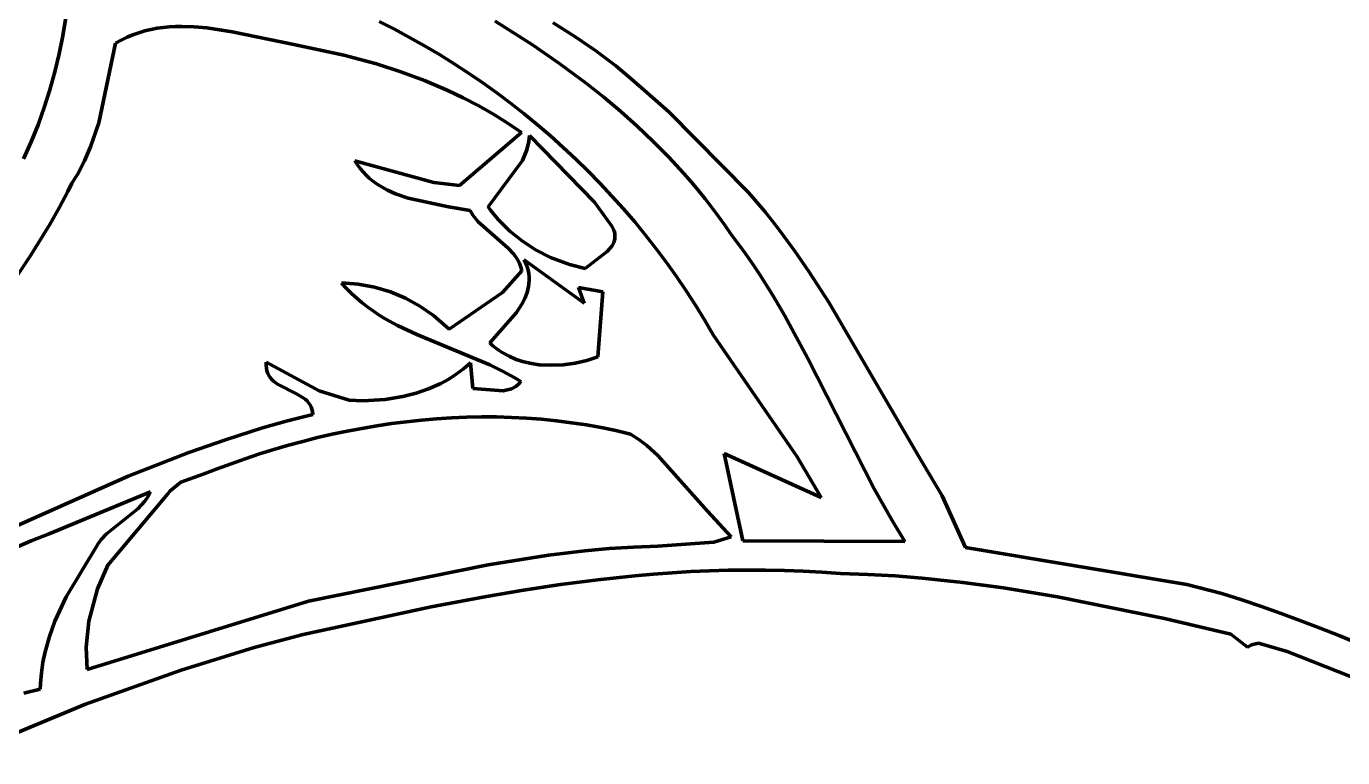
# Model space of a CAD drawing. Header units: millimetres. Extents: x 0 to 15.3, y 0 to 17.7.
# Drawn here: x 10.827 to 12.835, y 9.326 to 10.442 of the extents above; entities that cross this region are included whole.
import ezdxf

# ---------------------------------------------------------------- set-up
doc = ezdxf.new("R2010")
doc.units = ezdxf.units.MM
doc.layers.add('color#0a0a0aff', color=7, linetype='CONTINUOUS', lineweight=100)
doc.layers.add('color#ffffffff', color=7, linetype='CONTINUOUS', lineweight=100)

msp = doc.modelspace()

# ---------------------------------------------------------------- linework, layer by layer
at = {"layer": 'color#0a0a0aff'}
for p, q in [((10.8826, 10.4274), (10.8873, 10.4553)), ((11.3652, 10.4492), (11.3886, 10.4373)), ((11.5993, 10.4134), (11.5424, 10.4496)), ((11.6309, 10.447), (11.6638, 10.4265)), ((10.877, 10.3997), (10.8826, 10.4274)), ((10.9807, 10.4251), (10.9719, 10.4208)), ((10.9897, 10.4289), (10.9807, 10.4251)), ((10.9987, 10.4321), (10.9897, 10.4289)), ((11.0079, 10.4348), (10.9987, 10.4321)), ((11.0171, 10.437), (11.0079, 10.4348)), ((11.0264, 10.4388), (11.0171, 10.437)), ((11.0357, 10.4401), (11.0264, 10.4388)), ((11.0451, 10.441), (11.0357, 10.4401)), ((11.0545, 10.4415), (11.0451, 10.441)), ((11.064, 10.4417), (11.0545, 10.4415)), ((11.0831, 10.4411), (11.064, 10.4417)), ((11.1023, 10.4394), (11.0831, 10.4411)), ((11.1408, 10.4334), (11.1023, 10.4394)), ((11.2353, 10.4139), (11.1408, 10.4334)), ((11.3886, 10.4373), (11.4118, 10.4249)), ((11.4118, 10.4249), (11.4347, 10.412)), ((11.6638, 10.4265), (11.6957, 10.4046)), ((10.9631, 10.4159), (10.9375, 10.2943)), ((10.9719, 10.4208), (10.9631, 10.4159)), ((11.3112, 10.3978), (11.2353, 10.4139)), ((11.4347, 10.412), (11.4573, 10.3986)), ((11.641, 10.3847), (11.5993, 10.4134)), ((11.6957, 10.4046), (11.7265, 10.3813)), ((10.8705, 10.3722), (10.877, 10.3997)), ((11.3612, 10.3843), (11.3112, 10.3978)), ((11.3982, 10.3724), (11.3612, 10.3843)), ((11.4573, 10.3986), (11.4796, 10.3847)), ((11.4796, 10.3847), (11.5016, 10.3703)), ((11.6816, 10.3545), (11.641, 10.3847)), ((10.8629, 10.345), (10.8705, 10.3722)), ((11.4345, 10.359), (11.3982, 10.3724)), ((11.5016, 10.3703), (11.5233, 10.3555)), ((11.7265, 10.3813), (11.7464, 10.3649)), ((11.7464, 10.3649), (11.7657, 10.3478)), ((10.8544, 10.3181), (10.8629, 10.345)), ((11.4701, 10.3438), (11.4345, 10.359)), ((11.4935, 10.3327), (11.4701, 10.3438)), ((11.5233, 10.3555), (11.5447, 10.3402)), ((11.7081, 10.3335), (11.6816, 10.3545)), ((11.7657, 10.3478), (11.807, 10.3112)), ((11.5164, 10.3208), (11.4935, 10.3327)), ((11.5447, 10.3402), (11.5657, 10.3244)), ((11.5657, 10.3244), (11.5864, 10.3082)), ((11.7339, 10.3118), (11.7081, 10.3335)), ((10.8449, 10.2915), (10.8544, 10.3181)), ((11.5388, 10.308), (11.5164, 10.3208)), ((11.5608, 10.2943), (11.5388, 10.308)), ((11.5864, 10.3082), (11.6067, 10.2916)), ((11.7591, 10.2893), (11.7339, 10.3118)), ((11.807, 10.3112), (11.9288, 10.188)), ((10.8343, 10.2654), (10.8449, 10.2915)), ((10.9375, 10.2943), (10.925, 10.2577)), ((11.5823, 10.2797), (11.5608, 10.2943)), ((11.6067, 10.2916), (11.6266, 10.2745)), ((11.7835, 10.2661), (11.7591, 10.2893)), ((10.8226, 10.2397), (10.8343, 10.2654)), ((11.488, 10.1987), (11.5823, 10.2797)), ((11.5936, 10.266), (11.5904, 10.2531)), ((11.5948, 10.275), (11.5936, 10.266)), ((11.6938, 10.1736), (11.5948, 10.275)), ((11.6266, 10.2745), (11.6462, 10.257)), ((11.8072, 10.2422), (11.7835, 10.2661)), ((10.925, 10.2577), (10.9158, 10.2364)), ((11.5904, 10.2531), (11.5839, 10.237)), ((11.6462, 10.257), (11.6654, 10.239)), ((10.9158, 10.2364), (10.9048, 10.2158)), ((11.3322, 10.2305), (11.3284, 10.2365)), ((11.3284, 10.2365), (11.4485, 10.2034)), ((11.3363, 10.2249), (11.3322, 10.2305)), ((11.3407, 10.2197), (11.3363, 10.2249)), ((11.5839, 10.237), (11.5318, 10.1664)), ((11.6654, 10.239), (11.6842, 10.2207)), ((11.83, 10.2174), (11.8072, 10.2422)), ((10.9048, 10.2158), (10.8964, 10.2025)), ((11.3453, 10.2148), (11.3407, 10.2197)), ((11.3502, 10.2102), (11.3453, 10.2148)), ((11.3553, 10.206), (11.3502, 10.2102)), ((11.3607, 10.2021), (11.3553, 10.206)), ((11.4485, 10.2034), (11.488, 10.1987)), ((11.6842, 10.2207), (11.7026, 10.2019)), ((11.8411, 10.2047), (11.83, 10.2174)), ((11.8519, 10.1918), (11.8411, 10.2047)), ((10.8903, 10.1898), (10.8773, 10.1648)), ((10.8964, 10.2025), (10.8903, 10.1898)), ((11.3663, 10.1984), (11.3607, 10.2021)), ((11.378, 10.1919), (11.3663, 10.1984)), ((11.3903, 10.1863), (11.378, 10.1919)), ((11.4097, 10.1795), (11.3903, 10.1863)), ((11.7026, 10.2019), (11.7205, 10.1828)), ((11.7205, 10.1828), (11.7381, 10.1633)), ((11.8625, 10.1787), (11.8519, 10.1918)), ((11.9288, 10.188), (11.9413, 10.1736)), ((10.8773, 10.1648), (10.8635, 10.1403)), ((11.4709, 10.1663), (11.4097, 10.1795)), ((11.5039, 10.1606), (11.4709, 10.1663)), ((11.5318, 10.1664), (11.5354, 10.1614)), ((11.7201, 10.1369), (11.6938, 10.1736)), ((11.7381, 10.1633), (11.7552, 10.1433)), ((11.8729, 10.1654), (11.8625, 10.1787)), ((11.883, 10.1518), (11.8729, 10.1654)), ((11.9413, 10.1736), (11.9535, 10.159)), ((11.5084, 10.1534), (11.5039, 10.1606)), ((11.5165, 10.1435), (11.5084, 10.1534)), ((11.5622, 10.1031), (11.5165, 10.1435)), ((11.5354, 10.1614), (11.5471, 10.147)), ((11.5471, 10.147), (11.5645, 10.1294)), ((11.7552, 10.1433), (11.7719, 10.123)), ((11.8928, 10.1381), (11.883, 10.1518)), ((11.9535, 10.159), (11.9654, 10.1442)), ((11.9654, 10.1442), (11.977, 10.1292)), ((10.8635, 10.1403), (10.834, 10.0926)), ((11.5645, 10.1294), (11.5838, 10.1139)), ((11.7219, 10.1339), (11.7201, 10.1369)), ((11.7232, 10.1309), (11.7219, 10.1339)), ((11.7242, 10.128), (11.7232, 10.1309)), ((11.7248, 10.1252), (11.7242, 10.128)), ((11.7247, 10.117), (11.7251, 10.1224)), ((11.7251, 10.1224), (11.7248, 10.1252)), ((11.7719, 10.123), (11.7881, 10.1023)), ((11.9024, 10.1241), (11.8928, 10.1381)), ((11.9137, 10.1092), (11.9024, 10.1241)), ((11.977, 10.1292), (11.9995, 10.0988)), ((11.5706, 10.0939), (11.5622, 10.1031)), ((11.5838, 10.1139), (11.6047, 10.1004)), ((11.7132, 10.0979), (11.7206, 10.107)), ((11.7206, 10.107), (11.7231, 10.1119)), ((11.7231, 10.1119), (11.7247, 10.117)), ((11.7881, 10.1023), (11.8038, 10.0813)), ((11.9246, 10.0941), (11.9137, 10.1092)), ((10.834, 10.0926), (10.7164, 9.9178)), ((11.5753, 10.0873), (11.5706, 10.0939)), ((11.5792, 10.0803), (11.5753, 10.0873)), ((11.5867, 10.0855), (11.5892, 10.08)), ((11.6782, 10.0195), (11.5867, 10.0855)), ((11.6047, 10.1004), (11.6268, 10.089)), ((11.6268, 10.089), (11.6558, 10.0781)), ((11.6796, 10.072), (11.7132, 10.0979)), ((11.9352, 10.0788), (11.9246, 10.0941)), ((11.9995, 10.0988), (12.0211, 10.0676)), ((11.5535, 10.0357), (11.5831, 10.0688)), ((11.5821, 10.0728), (11.5792, 10.0803)), ((11.5831, 10.0688), (11.5821, 10.0728)), ((11.5892, 10.08), (11.5911, 10.0747)), ((11.5911, 10.0747), (11.5925, 10.0695)), ((11.5925, 10.0695), (11.5935, 10.0644)), ((11.5935, 10.0644), (11.594, 10.0594)), ((11.6558, 10.0781), (11.6796, 10.072)), ((11.8038, 10.0813), (11.8191, 10.0599)), ((11.9455, 10.0633), (11.9352, 10.0788)), ((11.9652, 10.0319), (11.9455, 10.0633)), ((12.0211, 10.0676), (12.052, 10.02)), ((11.3153, 10.0418), (11.3079, 10.05)), ((11.3079, 10.05), (11.3144, 10.0499)), ((11.3144, 10.0499), (11.3335, 10.0483)), ((11.3335, 10.0483), (11.3584, 10.0438)), ((11.3584, 10.0438), (11.3824, 10.0367)), ((11.5933, 10.0447), (11.5923, 10.04)), ((11.5939, 10.0495), (11.5933, 10.0447)), ((11.5942, 10.0544), (11.5939, 10.0495)), ((11.594, 10.0594), (11.5942, 10.0544)), ((11.7067, 10.0368), (11.6692, 10.0434)), ((11.6692, 10.0434), (11.6782, 10.0195)), ((11.8191, 10.0599), (11.8338, 10.0381)), ((11.323, 10.034), (11.3153, 10.0418)), ((11.331, 10.0267), (11.323, 10.034)), ((11.3392, 10.0197), (11.331, 10.0267)), ((11.3824, 10.0367), (11.4054, 10.027)), ((11.4054, 10.027), (11.4273, 10.0149)), ((11.4723, 9.9797), (11.5535, 10.0357)), ((11.5875, 10.0264), (11.5829, 10.0176)), ((11.591, 10.0354), (11.5875, 10.0264)), ((11.5923, 10.04), (11.591, 10.0354)), ((11.6991, 9.9376), (11.7067, 10.0368)), ((11.8338, 10.0381), (11.8481, 10.016)), ((11.984, 9.9999), (11.9652, 10.0319)), ((11.3478, 10.0132), (11.3392, 10.0197)), ((11.3565, 10.007), (11.3478, 10.0132)), ((11.3655, 10.0011), (11.3565, 10.007)), ((11.4273, 10.0149), (11.4481, 10.0006)), ((11.5746, 10.0049), (11.5342, 9.9585)), ((11.5829, 10.0176), (11.5746, 10.0049)), ((11.8481, 10.016), (11.8619, 9.9936)), ((12.052, 10.02), (12.1854, 9.7901)), ((11.3747, 9.9956), (11.3655, 10.0011)), ((11.3935, 9.9852), (11.3747, 9.9956)), ((11.4229, 9.9713), (11.3935, 9.9852)), ((11.4481, 10.0006), (11.4723, 9.9797)), ((11.8619, 9.9936), (11.8751, 9.9708)), ((12.0194, 9.9346), (11.984, 9.9999)), ((11.534, 9.9251), (11.4229, 9.9713)), ((11.8751, 9.9708), (12.0033, 9.7848)), ((11.5342, 9.9585), (11.5387, 9.9544)), ((11.5387, 9.9544), (11.5433, 9.9506)), ((11.5433, 9.9506), (11.5482, 9.9471)), ((11.5482, 9.9471), (11.5532, 9.9438)), ((11.5532, 9.9438), (11.5636, 9.9382)), ((11.1929, 9.9243), (11.1931, 9.9291)), ((11.1932, 9.9199), (11.1929, 9.9243)), ((11.1931, 9.9291), (11.2737, 9.8857)), ((11.494, 9.9192), (11.5046, 9.9283)), ((11.5046, 9.9283), (11.5083, 9.8891)), ((11.5535, 9.9156), (11.534, 9.9251)), ((11.5636, 9.9382), (11.5745, 9.9335)), ((11.5745, 9.9335), (11.5858, 9.9299)), ((11.5858, 9.9299), (11.5976, 9.9272)), ((11.5976, 9.9272), (11.6095, 9.9254)), ((11.6095, 9.9254), (11.6278, 9.9244)), ((11.6278, 9.9244), (11.6461, 9.9253)), ((11.6461, 9.9253), (11.6643, 9.9278)), ((11.6643, 9.9278), (11.6821, 9.932)), ((11.6821, 9.932), (11.6991, 9.9376)), ((12.1206, 9.7359), (12.0194, 9.9346)), ((11.194, 9.9158), (11.1932, 9.9199)), ((11.1952, 9.9121), (11.194, 9.9158)), ((11.1969, 9.9087), (11.1952, 9.9121)), ((11.1989, 9.9056), (11.1969, 9.9087)), ((11.2013, 9.9028), (11.1989, 9.9056)), ((11.204, 9.9002), (11.2013, 9.9028)), ((11.4595, 9.8969), (11.4714, 9.9035)), ((11.4714, 9.9035), (11.483, 9.9109)), ((11.483, 9.9109), (11.494, 9.9192)), ((11.5724, 9.9053), (11.5535, 9.9156)), ((11.5816, 9.8998), (11.5724, 9.9053)), ((11.2101, 9.8956), (11.204, 9.9002)), ((11.2393, 9.8809), (11.2101, 9.8956)), ((11.2737, 9.8857), (11.3196, 9.871)), ((11.4016, 9.8768), (11.4215, 9.8818)), ((11.4215, 9.8818), (11.4408, 9.8885)), ((11.4408, 9.8885), (11.4595, 9.8969)), ((11.5083, 9.8891), (11.5545, 9.8856)), ((11.5545, 9.8856), (11.5672, 9.8884)), ((11.5672, 9.8884), (11.574, 9.8921)), ((11.574, 9.8921), (11.578, 9.8955)), ((11.578, 9.8955), (11.5816, 9.8998)), ((11.2494, 9.8749), (11.2393, 9.8809)), ((11.2524, 9.8726), (11.2494, 9.8749)), ((11.2552, 9.8701), (11.2524, 9.8726)), ((11.2576, 9.8674), (11.2552, 9.8701)), ((11.2597, 9.8645), (11.2576, 9.8674)), ((11.2615, 9.8612), (11.2597, 9.8645)), ((11.2628, 9.8577), (11.2615, 9.8612)), ((11.3196, 9.871), (11.3402, 9.8704)), ((11.3402, 9.8704), (11.3745, 9.8724)), ((11.3745, 9.8724), (11.4016, 9.8768)), ((11.2256, 9.8396), (11.2641, 9.8496)), ((11.2637, 9.8538), (11.2628, 9.8577)), ((11.2641, 9.8496), (11.2637, 9.8538)), ((11.4528, 9.8428), (11.4299, 9.8409)), ((11.4757, 9.8443), (11.4528, 9.8428)), ((11.4986, 9.8452), (11.4757, 9.8443)), ((11.5215, 9.8456), (11.4986, 9.8452)), ((11.5444, 9.8456), (11.5215, 9.8456)), ((11.5673, 9.8449), (11.5444, 9.8456)), ((11.5902, 9.8437), (11.5673, 9.8449)), ((11.6131, 9.842), (11.5902, 9.8437)), ((11.6359, 9.8397), (11.6131, 9.842)), ((11.1308, 9.8109), (11.1875, 9.8288)), ((11.1875, 9.8288), (11.2256, 9.8396)), ((11.3163, 9.8239), (11.2937, 9.8192)), ((11.3388, 9.8282), (11.3163, 9.8239)), ((11.3615, 9.8321), (11.3388, 9.8282)), ((11.3842, 9.8355), (11.3615, 9.8321)), ((11.407, 9.8384), (11.3842, 9.8355)), ((11.4299, 9.8409), (11.407, 9.8384)), ((11.6587, 9.8368), (11.6359, 9.8397)), ((11.6814, 9.8334), (11.6587, 9.8368)), ((11.704, 9.8293), (11.6814, 9.8334)), ((11.7266, 9.8247), (11.704, 9.8293)), ((11.749, 9.8194), (11.7266, 9.8247)), ((11.0748, 9.7912), (11.1308, 9.8109)), ((11.2268, 9.8024), (11.2047, 9.796)), ((11.249, 9.8084), (11.2268, 9.8024)), ((11.2713, 9.814), (11.249, 9.8084)), ((11.2937, 9.8192), (11.2713, 9.814)), ((11.7617, 9.811), (11.749, 9.8194)), ((11.7737, 9.8019), (11.7617, 9.811)), ((11.7907, 9.787), (11.7737, 9.8019)), ((10.9825, 9.7553), (11.0748, 9.7912)), ((11.161, 9.7819), (11.1394, 9.7743)), ((11.1828, 9.7891), (11.161, 9.7819)), ((11.2047, 9.796), (11.1828, 9.7891)), ((11.866, 9.7017), (11.7907, 9.787)), ((12.0397, 9.7227), (11.8915, 9.7896)), ((11.8915, 9.7896), (11.92, 9.6567)), ((12.0033, 9.7848), (12.0397, 9.7227)), ((12.1854, 9.7901), (12.2243, 9.725)), ((11.1179, 9.7664), (11.0966, 9.7581)), ((11.1394, 9.7743), (11.1179, 9.7664)), ((10.7289, 9.6424), (10.9825, 9.7553)), ((11.0626, 9.7462), (11.046, 9.7324)), ((11.0966, 9.7581), (11.0626, 9.7462)), ((11.0162, 9.7311), (10.8617, 9.6674)), ((11.0429, 9.7284), (10.9514, 9.6196)), ((11.0078, 9.717), (11.0124, 9.7237)), ((11.0124, 9.7237), (11.0162, 9.7311)), ((11.046, 9.7324), (11.0429, 9.7284)), ((12.1479, 9.6874), (12.1206, 9.7359)), ((12.2243, 9.725), (12.2601, 9.6464)), ((10.9491, 9.6673), (10.997, 9.7052)), ((10.997, 9.7052), (11.0078, 9.717)), ((11.9021, 9.6628), (11.866, 9.7017)), ((12.1672, 9.6556), (12.1479, 9.6874)), ((10.8617, 9.6674), (10.8343, 9.6566)), ((10.9409, 9.6584), (10.9491, 9.6673)), ((11.876, 9.6546), (11.9021, 9.6628)), ((10.8343, 9.6566), (10.7939, 9.6388)), ((10.8876, 9.571), (10.934, 9.6481)), ((10.934, 9.6481), (10.9361, 9.6517)), ((10.9361, 9.6517), (10.9409, 9.6584)), ((11.6235, 9.6345), (11.6789, 9.6412)), ((11.6789, 9.6412), (11.716, 9.6446)), ((11.716, 9.6446), (11.7532, 9.6471)), ((11.7532, 9.6471), (11.7905, 9.6484)), ((11.7905, 9.6484), (11.876, 9.6546)), ((11.92, 9.6567), (12.1672, 9.6556)), ((12.2601, 9.6464), (12.5978, 9.5897)), ((11.5315, 9.6199), (11.6235, 9.6345)), ((10.9514, 9.6196), (10.9357, 9.5831)), ((11.2576, 9.5643), (11.5315, 9.6199)), ((11.7271, 9.6003), (11.6987, 9.5971)), ((11.7555, 9.6031), (11.7271, 9.6003)), ((11.7839, 9.6056), (11.7555, 9.6031)), ((11.8124, 9.6077), (11.7839, 9.6056)), ((11.8409, 9.6095), (11.8124, 9.6077)), ((11.8693, 9.6108), (11.8409, 9.6095)), ((11.8979, 9.6116), (11.8693, 9.6108)), ((11.9264, 9.612), (11.8979, 9.6116)), ((11.9549, 9.612), (11.9264, 9.612)), ((11.9835, 9.6114), (11.9549, 9.612)), ((12.0121, 9.6104), (11.9835, 9.6114)), ((12.0407, 9.6088), (12.0121, 9.6104)), ((12.0693, 9.6067), (12.0407, 9.6088)), ((12.1109, 9.6053), (12.0693, 9.6067)), ((12.1525, 9.603), (12.1109, 9.6053)), ((12.194, 9.5997), (12.1525, 9.603)), ((10.9357, 9.5831), (10.9224, 9.5338)), ((11.5855, 9.5811), (11.5291, 9.5716)), ((11.642, 9.5897), (11.5855, 9.5811)), ((11.6987, 9.5971), (11.642, 9.5897)), ((12.256, 9.5931), (12.194, 9.5997)), ((12.3179, 9.5848), (12.256, 9.5931)), ((12.4001, 9.5713), (12.3179, 9.5848)), ((12.5978, 9.5897), (12.6511, 9.5763)), ((10.8706, 9.5337), (10.8876, 9.571)), ((10.9198, 9.4603), (11.2576, 9.5643)), ((11.5291, 9.5716), (11.4447, 9.5557)), ((12.5633, 9.5379), (12.4001, 9.5713)), ((12.6511, 9.5763), (12.6813, 9.5664)), ((12.6813, 9.5664), (12.7114, 9.5561)), ((11.4447, 9.5557), (11.2492, 9.5136)), ((12.7114, 9.5561), (12.7414, 9.5454)), ((12.7414, 9.5454), (12.7714, 9.5344)), ((10.8623, 9.5107), (10.8706, 9.5337)), ((10.9224, 9.5338), (10.9183, 9.4943)), ((12.6645, 9.5142), (12.5633, 9.5379)), ((12.7714, 9.5344), (12.8012, 9.5231)), ((12.8012, 9.5231), (12.8309, 9.5114)), ((10.8557, 9.4872), (10.8623, 9.5107)), ((11.2492, 9.5136), (11.1744, 9.4935)), ((12.69, 9.4942), (12.6645, 9.5142)), ((12.7069, 9.5005), (12.6963, 9.4978)), ((12.7509, 9.4876), (12.7069, 9.5005)), ((12.8309, 9.5114), (12.8604, 9.4994)), ((10.8524, 9.4712), (10.8557, 9.4872)), ((10.9183, 9.4943), (10.9198, 9.4603)), ((11.1744, 9.4935), (11.0633, 9.4594)), ((12.6963, 9.4978), (12.69, 9.4942)), ((12.888, 9.4334), (12.7509, 9.4876)), ((10.8499, 9.4551), (10.8524, 9.4712)), ((10.8485, 9.4387), (10.8499, 9.4551)), ((11.0633, 9.4594), (10.9174, 9.4074)), ((10.8232, 9.4243), (10.8481, 9.4304)), ((10.8481, 9.4304), (10.8485, 9.4387)), ((10.9174, 9.4074), (10.7208, 9.3256))]:
    msp.add_line(p, q, dxfattribs=at)
at = {"layer": 'color#ffffffff'}
for p, q in [((10.8873, 10.4553), (10.8826, 10.4274)), ((11.3886, 10.4373), (11.3652, 10.4492)), ((11.5424, 10.4496), (11.5993, 10.4134)), ((11.6638, 10.4265), (11.6309, 10.447)), ((10.8826, 10.4274), (10.877, 10.3997)), ((10.9719, 10.4208), (10.9807, 10.4251)), ((10.9807, 10.4251), (10.9897, 10.4289)), ((10.9897, 10.4289), (10.9987, 10.4321)), ((10.9987, 10.4321), (11.0079, 10.4348)), ((11.0079, 10.4348), (11.0171, 10.437)), ((11.0171, 10.437), (11.0264, 10.4388)), ((11.0264, 10.4388), (11.0357, 10.4401)), ((11.0357, 10.4401), (11.0451, 10.441)), ((11.0451, 10.441), (11.0545, 10.4415)), ((11.0545, 10.4415), (11.064, 10.4417)), ((11.064, 10.4417), (11.0831, 10.4411)), ((11.0831, 10.4411), (11.1023, 10.4394)), ((11.1023, 10.4394), (11.1408, 10.4334)), ((11.1408, 10.4334), (11.2353, 10.4139)), ((11.4118, 10.4249), (11.3886, 10.4373)), ((11.4347, 10.412), (11.4118, 10.4249)), ((11.6957, 10.4046), (11.6638, 10.4265)), ((10.9375, 10.2943), (10.9631, 10.4159)), ((10.9631, 10.4159), (10.9719, 10.4208)), ((11.2353, 10.4139), (11.3112, 10.3978)), ((11.4573, 10.3986), (11.4347, 10.412)), ((11.5993, 10.4134), (11.641, 10.3847)), ((11.7265, 10.3813), (11.6957, 10.4046)), ((10.877, 10.3997), (10.8705, 10.3722)), ((11.3112, 10.3978), (11.3612, 10.3843)), ((11.3612, 10.3843), (11.3982, 10.3724)), ((11.4796, 10.3847), (11.4573, 10.3986)), ((11.5016, 10.3703), (11.4796, 10.3847)), ((11.641, 10.3847), (11.6816, 10.3545)), ((10.8705, 10.3722), (10.8629, 10.345)), ((11.3982, 10.3724), (11.4345, 10.359)), ((11.5233, 10.3555), (11.5016, 10.3703)), ((11.7464, 10.3649), (11.7265, 10.3813)), ((11.7657, 10.3478), (11.7464, 10.3649)), ((10.8629, 10.345), (10.8544, 10.3181)), ((11.4345, 10.359), (11.4701, 10.3438)), ((11.4701, 10.3438), (11.4935, 10.3327)), ((11.5447, 10.3402), (11.5233, 10.3555)), ((11.6816, 10.3545), (11.7081, 10.3335)), ((11.807, 10.3112), (11.7657, 10.3478)), ((11.4935, 10.3327), (11.5164, 10.3208)), ((11.5657, 10.3244), (11.5447, 10.3402)), ((11.5864, 10.3082), (11.5657, 10.3244)), ((11.7081, 10.3335), (11.7339, 10.3118)), ((10.8544, 10.3181), (10.8449, 10.2915)), ((11.5164, 10.3208), (11.5388, 10.308)), ((11.5388, 10.308), (11.5608, 10.2943)), ((11.6067, 10.2916), (11.5864, 10.3082)), ((11.7339, 10.3118), (11.7591, 10.2893)), ((11.9288, 10.188), (11.807, 10.3112)), ((10.8449, 10.2915), (10.8343, 10.2654)), ((10.925, 10.2577), (10.9375, 10.2943)), ((11.5608, 10.2943), (11.5823, 10.2797)), ((11.6266, 10.2745), (11.6067, 10.2916)), ((11.7591, 10.2893), (11.7835, 10.2661)), ((10.8343, 10.2654), (10.8226, 10.2397)), ((11.5823, 10.2797), (11.488, 10.1987)), ((11.5904, 10.2531), (11.5936, 10.266)), ((11.5936, 10.266), (11.5948, 10.275)), ((11.5948, 10.275), (11.6938, 10.1736)), ((11.6462, 10.257), (11.6266, 10.2745)), ((11.7835, 10.2661), (11.8072, 10.2422)), ((10.9158, 10.2364), (10.925, 10.2577)), ((11.5839, 10.237), (11.5904, 10.2531)), ((11.6654, 10.239), (11.6462, 10.257)), ((10.9048, 10.2158), (10.9158, 10.2364)), ((11.4485, 10.2034), (11.3284, 10.2365)), ((11.3284, 10.2365), (11.3322, 10.2305)), ((11.3322, 10.2305), (11.3363, 10.2249)), ((11.3363, 10.2249), (11.3407, 10.2197)), ((11.5318, 10.1664), (11.5839, 10.237)), ((11.6842, 10.2207), (11.6654, 10.239)), ((11.8072, 10.2422), (11.83, 10.2174)), ((10.8964, 10.2025), (10.9048, 10.2158)), ((11.3407, 10.2197), (11.3453, 10.2148)), ((11.3453, 10.2148), (11.3502, 10.2102)), ((11.3502, 10.2102), (11.3553, 10.206)), ((11.3553, 10.206), (11.3607, 10.2021)), ((11.488, 10.1987), (11.4485, 10.2034)), ((11.7026, 10.2019), (11.6842, 10.2207)), ((11.83, 10.2174), (11.8411, 10.2047)), ((11.8411, 10.2047), (11.8519, 10.1918)), ((10.8773, 10.1648), (10.8903, 10.1898)), ((10.8903, 10.1898), (10.8964, 10.2025)), ((11.3607, 10.2021), (11.3663, 10.1984)), ((11.3663, 10.1984), (11.378, 10.1919)), ((11.378, 10.1919), (11.3903, 10.1863)), ((11.3903, 10.1863), (11.4097, 10.1795)), ((11.7205, 10.1828), (11.7026, 10.2019)), ((11.7381, 10.1633), (11.7205, 10.1828)), ((11.8519, 10.1918), (11.8625, 10.1787)), ((11.9413, 10.1736), (11.9288, 10.188)), ((10.8635, 10.1403), (10.8773, 10.1648)), ((11.4097, 10.1795), (11.4709, 10.1663)), ((11.4709, 10.1663), (11.5039, 10.1606)), ((11.5354, 10.1614), (11.5318, 10.1664)), ((11.6938, 10.1736), (11.7201, 10.1369)), ((11.7552, 10.1433), (11.7381, 10.1633)), ((11.8625, 10.1787), (11.8729, 10.1654)), ((11.8729, 10.1654), (11.883, 10.1518)), ((11.9535, 10.159), (11.9413, 10.1736)), ((11.5039, 10.1606), (11.5084, 10.1534)), ((11.5084, 10.1534), (11.5165, 10.1435)), ((11.5165, 10.1435), (11.5622, 10.1031)), ((11.5471, 10.147), (11.5354, 10.1614)), ((11.5645, 10.1294), (11.5471, 10.147)), ((11.7719, 10.123), (11.7552, 10.1433)), ((11.883, 10.1518), (11.8928, 10.1381)), ((11.9654, 10.1442), (11.9535, 10.159)), ((11.977, 10.1292), (11.9654, 10.1442)), ((10.834, 10.0926), (10.8635, 10.1403)), ((11.5838, 10.1139), (11.5645, 10.1294)), ((11.7201, 10.1369), (11.7219, 10.1339)), ((11.7219, 10.1339), (11.7232, 10.1309)), ((11.7232, 10.1309), (11.7242, 10.128)), ((11.7242, 10.128), (11.7248, 10.1252)), ((11.7251, 10.1224), (11.7247, 10.117)), ((11.7248, 10.1252), (11.7251, 10.1224)), ((11.7881, 10.1023), (11.7719, 10.123)), ((11.8928, 10.1381), (11.9024, 10.1241)), ((11.9024, 10.1241), (11.9137, 10.1092)), ((11.9995, 10.0988), (11.977, 10.1292)), ((11.5622, 10.1031), (11.5706, 10.0939)), ((11.6047, 10.1004), (11.5838, 10.1139)), ((11.7206, 10.107), (11.7132, 10.0979)), ((11.7231, 10.1119), (11.7206, 10.107)), ((11.7247, 10.117), (11.7231, 10.1119)), ((11.8038, 10.0813), (11.7881, 10.1023)), ((11.9137, 10.1092), (11.9246, 10.0941)), ((10.7164, 9.9178), (10.834, 10.0926)), ((11.5706, 10.0939), (11.5753, 10.0873)), ((11.5753, 10.0873), (11.5792, 10.0803)), ((11.5867, 10.0855), (11.6782, 10.0195)), ((11.5892, 10.08), (11.5867, 10.0855)), ((11.6268, 10.089), (11.6047, 10.1004)), ((11.6558, 10.0781), (11.6268, 10.089)), ((11.7132, 10.0979), (11.6796, 10.072)), ((11.9246, 10.0941), (11.9352, 10.0788)), ((12.0211, 10.0676), (11.9995, 10.0988)), ((11.5831, 10.0688), (11.5535, 10.0357)), ((11.5792, 10.0803), (11.5821, 10.0728)), ((11.5821, 10.0728), (11.5831, 10.0688)), ((11.5911, 10.0747), (11.5892, 10.08)), ((11.5925, 10.0695), (11.5911, 10.0747)), ((11.5935, 10.0644), (11.5925, 10.0695)), ((11.594, 10.0594), (11.5935, 10.0644)), ((11.6796, 10.072), (11.6558, 10.0781)), ((11.8191, 10.0599), (11.8038, 10.0813)), ((11.9352, 10.0788), (11.9455, 10.0633)), ((11.9455, 10.0633), (11.9652, 10.0319)), ((12.052, 10.02), (12.0211, 10.0676)), ((11.3144, 10.0499), (11.3079, 10.05)), ((11.3079, 10.05), (11.3153, 10.0418)), ((11.3335, 10.0483), (11.3144, 10.0499)), ((11.3584, 10.0438), (11.3335, 10.0483)), ((11.3824, 10.0367), (11.3584, 10.0438)), ((11.5923, 10.04), (11.5933, 10.0447)), ((11.5933, 10.0447), (11.5939, 10.0495)), ((11.5939, 10.0495), (11.5942, 10.0544)), ((11.5942, 10.0544), (11.594, 10.0594)), ((11.6782, 10.0195), (11.6692, 10.0434)), ((11.6692, 10.0434), (11.7067, 10.0368)), ((11.8338, 10.0381), (11.8191, 10.0599)), ((11.3153, 10.0418), (11.323, 10.034)), ((11.323, 10.034), (11.331, 10.0267)), ((11.331, 10.0267), (11.3392, 10.0197)), ((11.4054, 10.027), (11.3824, 10.0367)), ((11.4273, 10.0149), (11.4054, 10.027)), ((11.5535, 10.0357), (11.4723, 9.9797)), ((11.5829, 10.0176), (11.5875, 10.0264)), ((11.5875, 10.0264), (11.591, 10.0354)), ((11.591, 10.0354), (11.5923, 10.04)), ((11.7067, 10.0368), (11.6991, 9.9376)), ((11.8481, 10.016), (11.8338, 10.0381)), ((11.9652, 10.0319), (11.984, 9.9999)), ((11.3392, 10.0197), (11.3478, 10.0132)), ((11.3478, 10.0132), (11.3565, 10.007)), ((11.3565, 10.007), (11.3655, 10.0011)), ((11.4481, 10.0006), (11.4273, 10.0149)), ((11.5342, 9.9585), (11.5746, 10.0049)), ((11.5746, 10.0049), (11.5829, 10.0176)), ((11.8619, 9.9936), (11.8481, 10.016)), ((12.1854, 9.7901), (12.052, 10.02)), ((11.3655, 10.0011), (11.3747, 9.9956)), ((11.3747, 9.9956), (11.3935, 9.9852)), ((11.3935, 9.9852), (11.4229, 9.9713)), ((11.4723, 9.9797), (11.4481, 10.0006)), ((11.8751, 9.9708), (11.8619, 9.9936)), ((11.984, 9.9999), (12.0194, 9.9346)), ((11.4229, 9.9713), (11.534, 9.9251)), ((12.0033, 9.7848), (11.8751, 9.9708)), ((11.5387, 9.9544), (11.5342, 9.9585)), ((11.5433, 9.9506), (11.5387, 9.9544)), ((11.5482, 9.9471), (11.5433, 9.9506)), ((11.5532, 9.9438), (11.5482, 9.9471)), ((11.5636, 9.9382), (11.5532, 9.9438)), ((11.1931, 9.9291), (11.1929, 9.9243)), ((11.1929, 9.9243), (11.1932, 9.9199)), ((11.2737, 9.8857), (11.1931, 9.9291)), ((11.5046, 9.9283), (11.494, 9.9192)), ((11.5083, 9.8891), (11.5046, 9.9283)), ((11.534, 9.9251), (11.5535, 9.9156)), ((11.5745, 9.9335), (11.5636, 9.9382)), ((11.5858, 9.9299), (11.5745, 9.9335)), ((11.5976, 9.9272), (11.5858, 9.9299)), ((11.6095, 9.9254), (11.5976, 9.9272)), ((11.6278, 9.9244), (11.6095, 9.9254)), ((11.6461, 9.9253), (11.6278, 9.9244)), ((11.6643, 9.9278), (11.6461, 9.9253)), ((11.6821, 9.932), (11.6643, 9.9278)), ((11.6991, 9.9376), (11.6821, 9.932)), ((12.0194, 9.9346), (12.1206, 9.7359)), ((11.1932, 9.9199), (11.194, 9.9158)), ((11.194, 9.9158), (11.1952, 9.9121)), ((11.1952, 9.9121), (11.1969, 9.9087)), ((11.1969, 9.9087), (11.1989, 9.9056)), ((11.1989, 9.9056), (11.2013, 9.9028)), ((11.2013, 9.9028), (11.204, 9.9002)), ((11.4714, 9.9035), (11.4595, 9.8969)), ((11.483, 9.9109), (11.4714, 9.9035)), ((11.494, 9.9192), (11.483, 9.9109)), ((11.5535, 9.9156), (11.5724, 9.9053)), ((11.5724, 9.9053), (11.5816, 9.8998)), ((11.204, 9.9002), (11.2101, 9.8956)), ((11.2101, 9.8956), (11.2393, 9.8809)), ((11.3196, 9.871), (11.2737, 9.8857)), ((11.4215, 9.8818), (11.4016, 9.8768)), ((11.4408, 9.8885), (11.4215, 9.8818)), ((11.4595, 9.8969), (11.4408, 9.8885)), ((11.5545, 9.8856), (11.5083, 9.8891)), ((11.5672, 9.8884), (11.5545, 9.8856)), ((11.574, 9.8921), (11.5672, 9.8884)), ((11.578, 9.8955), (11.574, 9.8921)), ((11.5816, 9.8998), (11.578, 9.8955)), ((11.2393, 9.8809), (11.2494, 9.8749)), ((11.2494, 9.8749), (11.2524, 9.8726)), ((11.2524, 9.8726), (11.2552, 9.8701)), ((11.2552, 9.8701), (11.2576, 9.8674)), ((11.2576, 9.8674), (11.2597, 9.8645)), ((11.2597, 9.8645), (11.2615, 9.8612)), ((11.2615, 9.8612), (11.2628, 9.8577)), ((11.3402, 9.8704), (11.3196, 9.871)), ((11.3745, 9.8724), (11.3402, 9.8704)), ((11.4016, 9.8768), (11.3745, 9.8724)), ((11.2641, 9.8496), (11.2256, 9.8396)), ((11.2628, 9.8577), (11.2637, 9.8538)), ((11.2637, 9.8538), (11.2641, 9.8496)), ((11.4299, 9.8409), (11.4528, 9.8428)), ((11.4528, 9.8428), (11.4757, 9.8443)), ((11.4757, 9.8443), (11.4986, 9.8452)), ((11.4986, 9.8452), (11.5215, 9.8456)), ((11.5215, 9.8456), (11.5444, 9.8456)), ((11.5444, 9.8456), (11.5673, 9.8449)), ((11.5673, 9.8449), (11.5902, 9.8437)), ((11.5902, 9.8437), (11.6131, 9.842)), ((11.6131, 9.842), (11.6359, 9.8397)), ((11.1875, 9.8288), (11.1308, 9.8109)), ((11.2256, 9.8396), (11.1875, 9.8288)), ((11.2937, 9.8192), (11.3163, 9.8239)), ((11.3163, 9.8239), (11.3388, 9.8282)), ((11.3388, 9.8282), (11.3615, 9.8321)), ((11.3615, 9.8321), (11.3842, 9.8355)), ((11.3842, 9.8355), (11.407, 9.8384)), ((11.407, 9.8384), (11.4299, 9.8409)), ((11.6359, 9.8397), (11.6587, 9.8368)), ((11.6587, 9.8368), (11.6814, 9.8334)), ((11.6814, 9.8334), (11.704, 9.8293)), ((11.704, 9.8293), (11.7266, 9.8247)), ((11.7266, 9.8247), (11.749, 9.8194)), ((11.1308, 9.8109), (11.0748, 9.7912)), ((11.2047, 9.796), (11.2268, 9.8024)), ((11.2268, 9.8024), (11.249, 9.8084)), ((11.249, 9.8084), (11.2713, 9.814)), ((11.2713, 9.814), (11.2937, 9.8192)), ((11.749, 9.8194), (11.7617, 9.811)), ((11.7617, 9.811), (11.7737, 9.8019)), ((11.7737, 9.8019), (11.7907, 9.787)), ((11.0748, 9.7912), (10.9825, 9.7553)), ((11.1394, 9.7743), (11.161, 9.7819)), ((11.161, 9.7819), (11.1828, 9.7891)), ((11.1828, 9.7891), (11.2047, 9.796)), ((11.7907, 9.787), (11.866, 9.7017)), ((11.92, 9.6567), (11.8915, 9.7896)), ((11.8915, 9.7896), (12.0397, 9.7227)), ((12.0397, 9.7227), (12.0033, 9.7848)), ((12.2243, 9.725), (12.1854, 9.7901)), ((11.0966, 9.7581), (11.1179, 9.7664)), ((11.1179, 9.7664), (11.1394, 9.7743)), ((10.9825, 9.7553), (10.7289, 9.6424)), ((11.046, 9.7324), (11.0626, 9.7462)), ((11.0626, 9.7462), (11.0966, 9.7581)), ((10.8617, 9.6674), (11.0162, 9.7311)), ((10.9514, 9.6196), (11.0429, 9.7284)), ((11.0124, 9.7237), (11.0078, 9.717)), ((11.0162, 9.7311), (11.0124, 9.7237)), ((11.0429, 9.7284), (11.046, 9.7324)), ((12.1206, 9.7359), (12.1479, 9.6874)), ((12.2601, 9.6464), (12.2243, 9.725)), ((10.997, 9.7052), (10.9491, 9.6673)), ((11.0078, 9.717), (10.997, 9.7052)), ((11.866, 9.7017), (11.9021, 9.6628)), ((12.1479, 9.6874), (12.1672, 9.6556)), ((10.8343, 9.6566), (10.8617, 9.6674)), ((10.9491, 9.6673), (10.9409, 9.6584)), ((11.9021, 9.6628), (11.876, 9.6546)), ((10.7939, 9.6388), (10.8343, 9.6566)), ((10.934, 9.6481), (10.8876, 9.571)), ((10.9361, 9.6517), (10.934, 9.6481)), ((10.9409, 9.6584), (10.9361, 9.6517)), ((11.6789, 9.6412), (11.6235, 9.6345)), ((11.716, 9.6446), (11.6789, 9.6412)), ((11.7532, 9.6471), (11.716, 9.6446)), ((11.7905, 9.6484), (11.7532, 9.6471)), ((11.876, 9.6546), (11.7905, 9.6484)), ((12.1672, 9.6556), (11.92, 9.6567)), ((12.5978, 9.5897), (12.2601, 9.6464)), ((11.6235, 9.6345), (11.5315, 9.6199)), ((10.9357, 9.5831), (10.9514, 9.6196)), ((11.5315, 9.6199), (11.2576, 9.5643)), ((11.6987, 9.5971), (11.7271, 9.6003)), ((11.7271, 9.6003), (11.7555, 9.6031)), ((11.7555, 9.6031), (11.7839, 9.6056)), ((11.7839, 9.6056), (11.8124, 9.6077)), ((11.8124, 9.6077), (11.8409, 9.6095)), ((11.8409, 9.6095), (11.8693, 9.6108)), ((11.8693, 9.6108), (11.8979, 9.6116)), ((11.8979, 9.6116), (11.9264, 9.612)), ((11.9264, 9.612), (11.9549, 9.612)), ((11.9549, 9.612), (11.9835, 9.6114)), ((11.9835, 9.6114), (12.0121, 9.6104)), ((12.0121, 9.6104), (12.0407, 9.6088)), ((12.0407, 9.6088), (12.0693, 9.6067)), ((12.0693, 9.6067), (12.1109, 9.6053)), ((12.1109, 9.6053), (12.1525, 9.603)), ((12.1525, 9.603), (12.194, 9.5997)), ((10.9224, 9.5338), (10.9357, 9.5831)), ((11.5291, 9.5716), (11.5855, 9.5811)), ((11.5855, 9.5811), (11.642, 9.5897)), ((11.642, 9.5897), (11.6987, 9.5971)), ((12.194, 9.5997), (12.256, 9.5931)), ((12.256, 9.5931), (12.3179, 9.5848)), ((12.3179, 9.5848), (12.4001, 9.5713)), ((12.6511, 9.5763), (12.5978, 9.5897)), ((10.8876, 9.571), (10.8706, 9.5337)), ((11.2576, 9.5643), (10.9198, 9.4603)), ((11.4447, 9.5557), (11.5291, 9.5716)), ((12.4001, 9.5713), (12.5633, 9.5379)), ((12.6813, 9.5664), (12.6511, 9.5763)), ((12.7114, 9.5561), (12.6813, 9.5664)), ((11.2492, 9.5136), (11.4447, 9.5557)), ((12.7414, 9.5454), (12.7114, 9.5561)), ((12.7714, 9.5344), (12.7414, 9.5454)), ((10.8706, 9.5337), (10.8623, 9.5107)), ((10.9183, 9.4943), (10.9224, 9.5338)), ((12.5633, 9.5379), (12.6645, 9.5142)), ((12.8012, 9.5231), (12.7714, 9.5344)), ((12.8309, 9.5114), (12.8012, 9.5231)), ((10.8623, 9.5107), (10.8557, 9.4872)), ((11.1744, 9.4935), (11.2492, 9.5136)), ((12.6645, 9.5142), (12.69, 9.4942)), ((12.6963, 9.4978), (12.7069, 9.5005)), ((12.7069, 9.5005), (12.7509, 9.4876)), ((12.8604, 9.4994), (12.8309, 9.5114)), ((10.8557, 9.4872), (10.8524, 9.4712)), ((10.9198, 9.4603), (10.9183, 9.4943)), ((11.0633, 9.4594), (11.1744, 9.4935)), ((12.69, 9.4942), (12.6963, 9.4978)), ((12.7509, 9.4876), (12.888, 9.4334)), ((10.8524, 9.4712), (10.8499, 9.4551)), ((10.8499, 9.4551), (10.8485, 9.4387)), ((10.9174, 9.4074), (11.0633, 9.4594)), ((10.8481, 9.4304), (10.8232, 9.4243)), ((10.8485, 9.4387), (10.8481, 9.4304)), ((10.7208, 9.3256), (10.9174, 9.4074))]:
    msp.add_line(p, q, dxfattribs=at)

doc.saveas('drawing.dxf')
